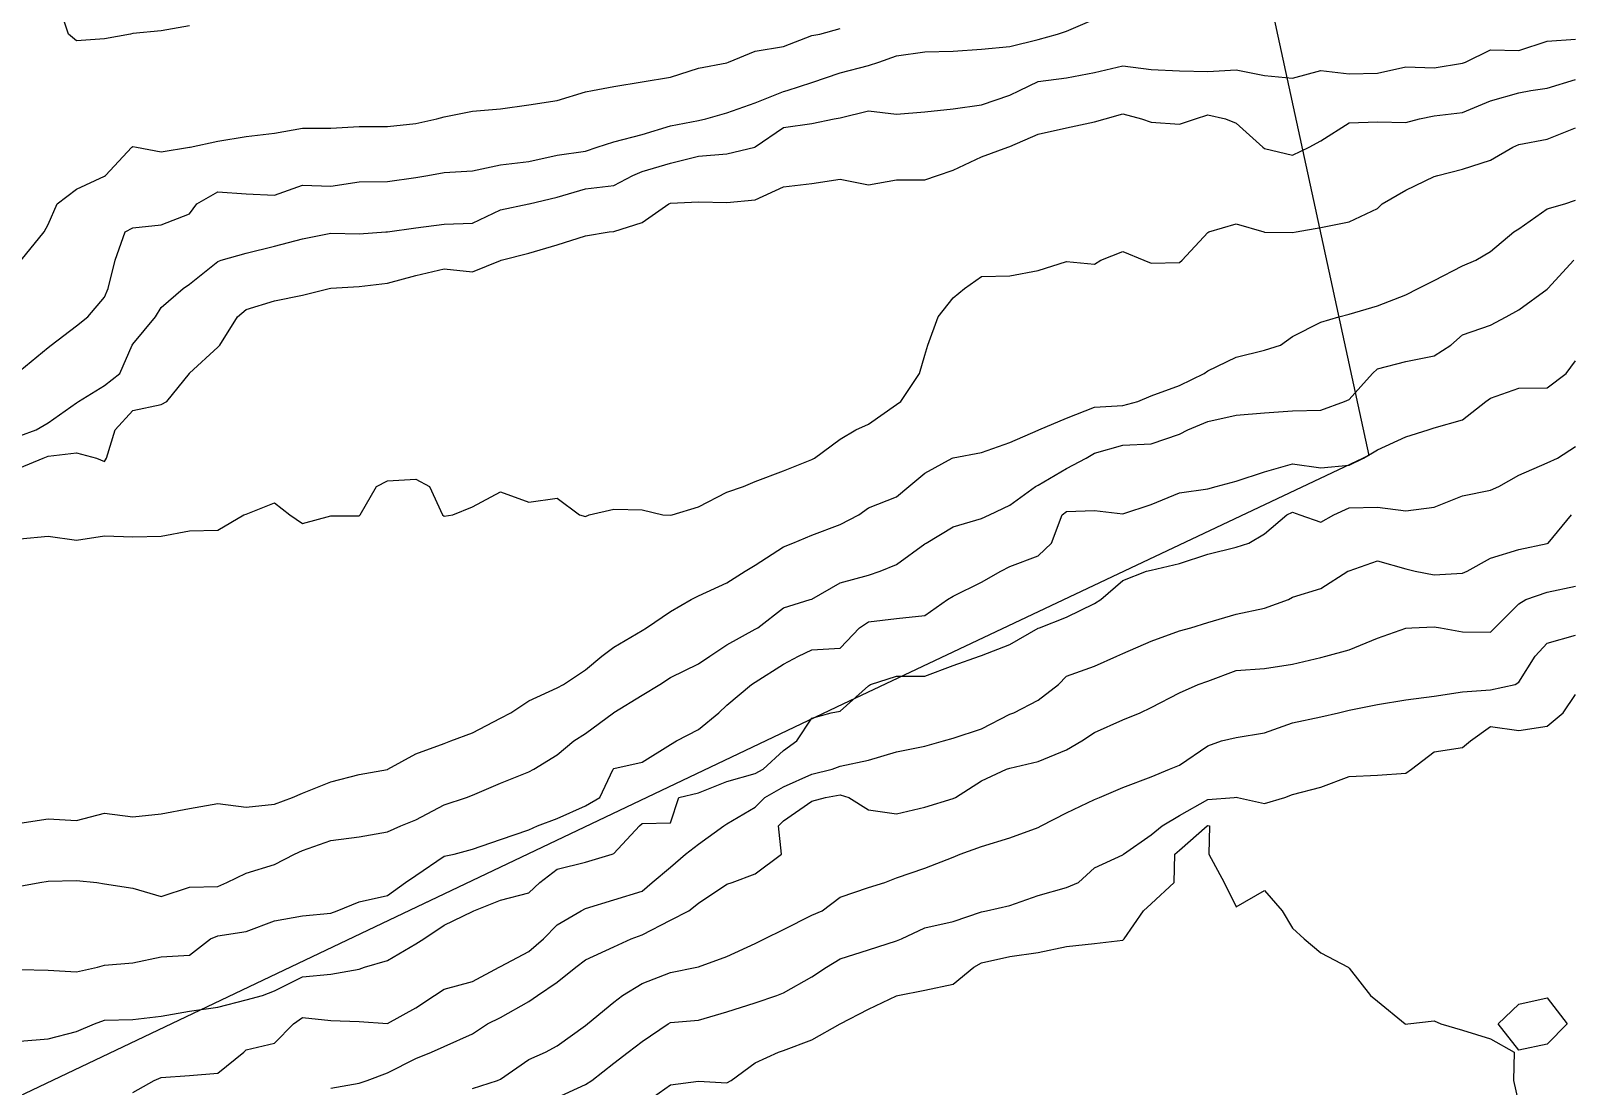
# Model space of a CAD drawing. Header units: metres. Extents: x 2681030 to 2681330, y 1246000 to 1246290.
# Drawn here: x 2681181.94 to 2681209.1, y 1246111.65 to 1246130.31 of the extents above; entities that cross this region are included whole.
import ezdxf

# ---------------------------------------------------------------- set-up
doc = ezdxf.new("R2010")
doc.units = ezdxf.units.M
doc.layers.add('BASIS_HOEHENLINIEN', color=8, linetype='Continuous')
doc.layers.add('BASIS_PARZELLE', color=7, linetype='Continuous')

msp = doc.modelspace()

# ---------------------------------------------------------------- linework, layer by layer
at = {"layer": 'BASIS_HOEHENLINIEN'}
for points in [[(2681183.71, 1246130.25, 433.5), (2681183.25, 1246130.167, 433.5), (2681182.75, 1246130.129, 433.5), (2681182.611, 1246130.25, 433.5), (2681182.446, 1246130.75, 433.5)], [(2681181.75, 1246124.297, 434), (2681182.25, 1246124.709, 434), (2681182.303, 1246124.75, 434), (2681182.75, 1246125.093, 434), (2681182.955, 1246125.25, 434), (2681183.25, 1246125.598, 434), (2681183.313, 1246125.75, 434), (2681183.435, 1246126.25, 434), (2681183.616, 1246126.75, 434), (2681183.75, 1246126.821, 434), (2681184.25, 1246126.874, 434), (2681184.75, 1246127.072, 434), (2681184.88, 1246127.25, 434), (2681185.25, 1246127.458, 434), (2681185.75, 1246127.427, 434), (2681186.25, 1246127.398, 434), (2681186.75, 1246127.578, 434), (2681187.25, 1246127.561, 434), (2681187.75, 1246127.634, 434), (2681188.25, 1246127.641, 434), (2681188.75, 1246127.712, 434), (2681188.966, 1246127.75, 434), (2681189.25, 1246127.803, 434), (2681189.75, 1246127.828, 434), (2681190.25, 1246127.936, 434), (2681190.75, 1246127.995, 434), (2681191.25, 1246128.106, 434), (2681191.75, 1246128.18, 434), (2681191.956, 1246128.25, 434), (2681192.25, 1246128.346, 434), (2681192.75, 1246128.472, 434), (2681193.25, 1246128.628, 434), (2681193.75, 1246128.719, 434), (2681193.875, 1246128.75, 434), (2681194.25, 1246128.859, 434), (2681194.75, 1246129.031, 434), (2681195.25, 1246129.236, 434), (2681195.315, 1246129.25, 434), (2681195.75, 1246129.392, 434), (2681196.25, 1246129.565, 434), (2681196.75, 1246129.691, 434), (2681196.937, 1246129.75, 434), (2681197.25, 1246129.864, 434), (2681197.75, 1246129.936, 434), (2681198.25, 1246129.944, 434), (2681198.75, 1246129.983, 434), (2681199.25, 1246130.029, 434), (2681199.75, 1246130.15, 434), (2681200.095, 1246130.25, 434), (2681200.25, 1246130.302, 434), (2681200.75, 1246130.515, 434)], [(2681181.773, 1246126.25, 433.5), (2681182.18, 1246126.75, 433.5), (2681182.25, 1246126.882, 433.5), (2681182.411, 1246127.25, 433.5), (2681182.75, 1246127.509, 433.5), (2681183.25, 1246127.735, 433.5), (2681183.266, 1246127.75, 433.5), (2681183.73, 1246128.25, 433.5), (2681183.75, 1246128.262, 433.5), (2681183.812, 1246128.25, 433.5), (2681184.25, 1246128.166, 433.5), (2681184.75, 1246128.248, 433.5), (2681184.76, 1246128.25, 433.5), (2681185.25, 1246128.358, 433.5), (2681185.75, 1246128.435, 433.5), (2681186.25, 1246128.497, 433.5), (2681186.75, 1246128.584, 433.5), (2681187.25, 1246128.588, 433.5), (2681187.75, 1246128.617, 433.5), (2681188.25, 1246128.617, 433.5), (2681188.75, 1246128.67, 433.5), (2681189.123, 1246128.75, 433.5), (2681189.25, 1246128.784, 433.5), (2681189.75, 1246128.888, 433.5), (2681190.25, 1246128.925, 433.5), (2681190.75, 1246129, 433.5), (2681191.25, 1246129.077, 433.5), (2681191.75, 1246129.226, 433.5), (2681191.877, 1246129.25, 433.5), (2681192.25, 1246129.321, 433.5), (2681192.75, 1246129.403, 433.5), (2681193.25, 1246129.484, 433.5), (2681193.75, 1246129.646, 433.5), (2681194.25, 1246129.738, 433.5), (2681194.278, 1246129.75, 433.5), (2681194.75, 1246129.948, 433.5), (2681195.25, 1246130.029, 433.5), (2681195.75, 1246130.226, 433.5), (2681195.893, 1246130.25, 433.5), (2681196.25, 1246130.345, 433.5)], [(2681184.75, 1246130.397, 433.5), (2681184.25, 1246130.306, 433.5), (2681183.75, 1246130.257, 433.5), (2681183.71, 1246130.25, 433.5)], [(2681181.75, 1246123.145, 434.5), (2681182.038, 1246123.25, 434.5), (2681182.25, 1246123.377, 434.5), (2681182.75, 1246123.727, 434.5), (2681182.786, 1246123.75, 434.5), (2681183.25, 1246124.033, 434.5), (2681183.517, 1246124.25, 434.5), (2681183.738, 1246124.75, 434.5), (2681183.75, 1246124.764, 434.5), (2681184.147, 1246125.25, 434.5), (2681184.25, 1246125.414, 434.5), (2681184.639, 1246125.75, 434.5), (2681184.75, 1246125.825, 434.5), (2681185.25, 1246126.229, 434.5), (2681185.312, 1246126.25, 434.5), (2681185.75, 1246126.377, 434.5), (2681186.25, 1246126.501, 434.5), (2681186.75, 1246126.629, 434.5), (2681187.25, 1246126.731, 434.5), (2681187.75, 1246126.719, 434.5), (2681188.218, 1246126.75, 434.5), (2681188.25, 1246126.752, 434.5), (2681188.75, 1246126.824, 434.5), (2681189.25, 1246126.888, 434.5), (2681189.75, 1246126.908, 434.5), (2681190.25, 1246127.139, 434.5), (2681190.75, 1246127.248, 434.5), (2681190.757, 1246127.25, 434.5), (2681191.25, 1246127.367, 434.5), (2681191.75, 1246127.513, 434.5), (2681192.25, 1246127.573, 434.5), (2681192.585, 1246127.75, 434.5), (2681192.75, 1246127.82, 434.5), (2681193.25, 1246127.969, 434.5), (2681193.75, 1246128.089, 434.5), (2681194.25, 1246128.134, 434.5), (2681194.741, 1246128.25, 434.5), (2681194.75, 1246128.253, 434.5), (2681195.25, 1246128.595, 434.5), (2681195.75, 1246128.665, 434.5), (2681196.144, 1246128.75, 434.5), (2681196.25, 1246128.767, 434.5), (2681196.75, 1246128.892, 434.5), (2681197.25, 1246128.83, 434.5), (2681197.75, 1246128.873, 434.5), (2681198.25, 1246128.926, 434.5), (2681198.75, 1246128.997, 434.5), (2681199.25, 1246129.166, 434.5), (2681199.42, 1246129.25, 434.5), (2681199.75, 1246129.409, 434.5), (2681200.25, 1246129.474, 434.5), (2681200.75, 1246129.569, 434.5), (2681201.25, 1246129.687, 434.5), (2681201.75, 1246129.62, 434.5), (2681202.25, 1246129.601, 434.5), (2681202.75, 1246129.589, 434.5), (2681203.25, 1246129.614, 434.5), (2681203.75, 1246129.519, 434.5), (2681204.25, 1246129.467, 434.5), (2681204.75, 1246129.602, 434.5), (2681205.25, 1246129.545, 434.5), (2681205.75, 1246129.555, 434.5), (2681206.25, 1246129.667, 434.5), (2681206.75, 1246129.649, 434.5), (2681207.25, 1246129.733, 434.5), (2681207.305, 1246129.75, 434.5), (2681207.75, 1246129.971, 434.5), (2681208.25, 1246129.961, 434.5), (2681208.75, 1246130.123, 434.5), (2681209.25, 1246130.16, 434.5)], [(2681181.75, 1246122.581, 435), (2681182.165, 1246122.75, 435), (2681182.25, 1246122.785, 435), (2681182.75, 1246122.843, 435), (2681183.106, 1246122.75, 435), (2681183.25, 1246122.692, 435), (2681183.284, 1246122.75, 435), (2681183.437, 1246123.25, 435), (2681183.75, 1246123.593, 435), (2681184.25, 1246123.701, 435), (2681184.35, 1246123.75, 435), (2681184.748, 1246124.25, 435), (2681184.75, 1246124.253, 435), (2681185.25, 1246124.714, 435), (2681185.287, 1246124.75, 435), (2681185.597, 1246125.25, 435), (2681185.75, 1246125.379, 435), (2681186.25, 1246125.535, 435), (2681186.75, 1246125.632, 435), (2681187.222, 1246125.75, 435), (2681187.25, 1246125.756, 435), (2681187.75, 1246125.785, 435), (2681188.25, 1246125.846, 435), (2681188.75, 1246125.979, 435), (2681189.25, 1246126.099, 435), (2681189.75, 1246126.046, 435), (2681190.25, 1246126.246, 435), (2681190.26, 1246126.25, 435), (2681190.75, 1246126.378, 435), (2681191.25, 1246126.523, 435), (2681191.75, 1246126.683, 435), (2681192.169, 1246126.75, 435), (2681192.25, 1246126.757, 435), (2681192.75, 1246126.918, 435), (2681193.221, 1246127.25, 435), (2681193.25, 1246127.262, 435), (2681193.75, 1246127.284, 435), (2681194.25, 1246127.272, 435), (2681194.75, 1246127.32, 435), (2681195.25, 1246127.549, 435), (2681195.75, 1246127.606, 435), (2681196.25, 1246127.681, 435), (2681196.75, 1246127.584, 435), (2681197.25, 1246127.671, 435), (2681197.75, 1246127.672, 435), (2681197.974, 1246127.75, 435), (2681198.25, 1246127.845, 435), (2681198.75, 1246128.081, 435), (2681199.216, 1246128.25, 435), (2681199.25, 1246128.261, 435), (2681199.75, 1246128.48, 435), (2681200.25, 1246128.59, 435), (2681200.75, 1246128.697, 435), (2681200.935, 1246128.75, 435), (2681201.25, 1246128.837, 435), (2681201.581, 1246128.75, 435), (2681201.75, 1246128.692, 435), (2681202.25, 1246128.655, 435), (2681202.531, 1246128.75, 435), (2681202.75, 1246128.822, 435), (2681203.064, 1246128.75, 435), (2681203.25, 1246128.676, 435), (2681203.723, 1246128.25, 435), (2681203.75, 1246128.225, 435), (2681204.25, 1246128.107, 435), (2681204.544, 1246128.25, 435), (2681204.75, 1246128.364, 435), (2681205.25, 1246128.682, 435), (2681205.75, 1246128.7, 435), (2681206.25, 1246128.684, 435), (2681206.493, 1246128.75, 435), (2681206.75, 1246128.802, 435), (2681207.25, 1246128.865, 435), (2681207.75, 1246129.069, 435), (2681208.25, 1246129.211, 435), (2681208.463, 1246129.25, 435), (2681208.75, 1246129.295, 435), (2681209.25, 1246129.443, 435)], [(2681181.75, 1246121.324, 435.5), (2681182.25, 1246121.372, 435.5), (2681182.75, 1246121.298, 435.5), (2681183.25, 1246121.376, 435.5), (2681183.75, 1246121.359, 435.5), (2681184.25, 1246121.371, 435.5), (2681184.75, 1246121.468, 435.5), (2681185.25, 1246121.475, 435.5), (2681185.712, 1246121.75, 435.5), (2681185.75, 1246121.762, 435.5), (2681186.25, 1246121.962, 435.5), (2681186.523, 1246121.75, 435.5), (2681186.75, 1246121.598, 435.5), (2681187.25, 1246121.731, 435.5), (2681187.75, 1246121.733, 435.5), (2681187.765, 1246121.75, 435.5), (2681188.058, 1246122.25, 435.5), (2681188.25, 1246122.35, 435.5), (2681188.75, 1246122.381, 435.5), (2681188.99, 1246122.25, 435.5), (2681189.222, 1246121.75, 435.5), (2681189.25, 1246121.728, 435.5), (2681189.407, 1246121.75, 435.5), (2681189.75, 1246121.888, 435.5), (2681190.25, 1246122.153, 435.5), (2681190.75, 1246121.971, 435.5), (2681191.25, 1246122.042, 435.5), (2681191.643, 1246121.75, 435.5), (2681191.75, 1246121.718, 435.5), (2681191.815, 1246121.75, 435.5), (2681192.25, 1246121.851, 435.5), (2681192.75, 1246121.835, 435.5), (2681193.12, 1246121.75, 435.5), (2681193.25, 1246121.744, 435.5), (2681193.28, 1246121.75, 435.5), (2681193.75, 1246121.892, 435.5), (2681194.25, 1246122.148, 435.5), (2681194.545, 1246122.25, 435.5), (2681194.75, 1246122.337, 435.5), (2681195.25, 1246122.526, 435.5), (2681195.75, 1246122.728, 435.5), (2681195.801, 1246122.75, 435.5), (2681196.25, 1246123.086, 435.5), (2681196.526, 1246123.25, 435.5), (2681196.75, 1246123.351, 435.5), (2681197.25, 1246123.702, 435.5), (2681197.324, 1246123.75, 435.5), (2681197.656, 1246124.25, 435.5), (2681197.75, 1246124.574, 435.5), (2681197.801, 1246124.75, 435.5), (2681197.987, 1246125.25, 435.5), (2681198.25, 1246125.583, 435.5), (2681198.448, 1246125.75, 435.5), (2681198.75, 1246125.961, 435.5), (2681199.25, 1246125.976, 435.5), (2681199.75, 1246126.067, 435.5), (2681200.25, 1246126.227, 435.5), (2681200.75, 1246126.18, 435.5), (2681200.862, 1246126.25, 435.5), (2681201.25, 1246126.405, 435.5), (2681201.619, 1246126.25, 435.5), (2681201.75, 1246126.196, 435.5), (2681202.25, 1246126.21, 435.5), (2681202.295, 1246126.25, 435.5), (2681202.75, 1246126.741, 435.5), (2681202.767, 1246126.75, 435.5), (2681203.25, 1246126.891, 435.5), (2681203.742, 1246126.75, 435.5), (2681203.75, 1246126.747, 435.5), (2681204.25, 1246126.743, 435.5), (2681204.311, 1246126.75, 435.5), (2681204.75, 1246126.83, 435.5), (2681205.25, 1246126.928, 435.5), (2681205.75, 1246127.167, 435.5), (2681205.831, 1246127.25, 435.5), (2681206.25, 1246127.49, 435.5), (2681206.75, 1246127.733, 435.5), (2681206.816, 1246127.75, 435.5), (2681207.25, 1246127.859, 435.5), (2681207.75, 1246128.022, 435.5), (2681208.141, 1246128.25, 435.5), (2681208.25, 1246128.296, 435.5), (2681208.75, 1246128.39, 435.5), (2681209.25, 1246128.59, 435.5)], [(2681181.75, 1246116.3, 436), (2681182.25, 1246116.371, 436), (2681182.75, 1246116.346, 436), (2681183.25, 1246116.476, 436), (2681183.75, 1246116.412, 436), (2681184.25, 1246116.46, 436), (2681184.75, 1246116.558, 436), (2681185.25, 1246116.643, 436), (2681185.75, 1246116.581, 436), (2681186.25, 1246116.631, 436), (2681186.569, 1246116.75, 436), (2681186.75, 1246116.83, 436), (2681187.25, 1246117.026, 436), (2681187.75, 1246117.157, 436), (2681188.25, 1246117.246, 436), (2681188.258, 1246117.25, 436), (2681188.75, 1246117.524, 436), (2681189.25, 1246117.704, 436), (2681189.369, 1246117.75, 436), (2681189.75, 1246117.897, 436), (2681190.25, 1246118.153, 436), (2681190.433, 1246118.25, 436), (2681190.75, 1246118.46, 436), (2681191.25, 1246118.688, 436), (2681191.359, 1246118.75, 436), (2681191.75, 1246119.006, 436), (2681192.042, 1246119.25, 436), (2681192.25, 1246119.411, 436), (2681192.75, 1246119.705, 436), (2681192.828, 1246119.75, 436), (2681193.25, 1246120.037, 436), (2681193.621, 1246120.25, 436), (2681193.75, 1246120.315, 436), (2681194.25, 1246120.546, 436), (2681194.571, 1246120.75, 436), (2681194.75, 1246120.861, 436), (2681195.25, 1246121.181, 436), (2681195.414, 1246121.25, 436), (2681195.75, 1246121.387, 436), (2681196.25, 1246121.575, 436), (2681196.58, 1246121.75, 436), (2681196.75, 1246121.871, 436), (2681197.25, 1246122.065, 436), (2681197.465, 1246122.25, 436), (2681197.75, 1246122.488, 436), (2681198.234, 1246122.75, 436), (2681198.25, 1246122.759, 436), (2681198.75, 1246122.852, 436), (2681199.25, 1246123.025, 436), (2681199.75, 1246123.245, 436), (2681199.762, 1246123.25, 436), (2681200.25, 1246123.46, 436), (2681200.75, 1246123.654, 436), (2681201.25, 1246123.682, 436), (2681201.514, 1246123.75, 436), (2681201.75, 1246123.853, 436), (2681202.25, 1246124.036, 436), (2681202.686, 1246124.25, 436), (2681202.75, 1246124.292, 436), (2681203.25, 1246124.538, 436), (2681203.75, 1246124.66, 436), (2681204.035, 1246124.75, 436), (2681204.25, 1246124.901, 436), (2681204.75, 1246125.158, 436), (2681205.066, 1246125.25, 436), (2681205.25, 1246125.294, 436), (2681205.75, 1246125.442, 436), (2681206.25, 1246125.636, 436), (2681206.47, 1246125.75, 436), (2681206.75, 1246125.894, 436), (2681207.25, 1246126.154, 436), (2681207.491, 1246126.25, 436), (2681207.75, 1246126.402, 436), (2681208.162, 1246126.75, 436), (2681208.25, 1246126.806, 436), (2681208.75, 1246127.158, 436), (2681209.063, 1246127.25, 436), (2681209.25, 1246127.314, 436)], [(2681181.75, 1246115.183, 436.5), (2681182.105, 1246115.25, 436.5), (2681182.25, 1246115.27, 436.5), (2681182.75, 1246115.286, 436.5), (2681183.114, 1246115.25, 436.5), (2681183.25, 1246115.226, 436.5), (2681183.75, 1246115.149, 436.5), (2681184.25, 1246115.001, 436.5), (2681184.75, 1246115.166, 436.5), (2681185.25, 1246115.176, 436.5), (2681185.41, 1246115.25, 436.5), (2681185.75, 1246115.415, 436.5), (2681186.25, 1246115.567, 436.5), (2681186.608, 1246115.75, 436.5), (2681186.75, 1246115.811, 436.5), (2681187.25, 1246115.991, 436.5), (2681187.75, 1246116.054, 436.5), (2681188.25, 1246116.145, 436.5), (2681188.488, 1246116.25, 436.5), (2681188.75, 1246116.357, 436.5), (2681189.25, 1246116.619, 436.5), (2681189.645, 1246116.75, 436.5), (2681189.75, 1246116.793, 436.5), (2681190.25, 1246117.007, 436.5), (2681190.75, 1246117.207, 436.5), (2681190.839, 1246117.25, 436.5), (2681191.25, 1246117.505, 436.5), (2681191.542, 1246117.75, 436.5), (2681191.75, 1246117.884, 436.5), (2681192.243, 1246118.25, 436.5), (2681192.25, 1246118.256, 436.5), (2681192.75, 1246118.558, 436.5), (2681193.063, 1246118.75, 436.5), (2681193.25, 1246118.875, 436.5), (2681193.75, 1246119.116, 436.5), (2681193.948, 1246119.25, 436.5), (2681194.25, 1246119.45, 436.5), (2681194.75, 1246119.727, 436.5), (2681194.796, 1246119.75, 436.5), (2681195.25, 1246120.106, 436.5), (2681195.72, 1246120.25, 436.5), (2681195.75, 1246120.257, 436.5), (2681196.25, 1246120.547, 436.5), (2681196.75, 1246120.682, 436.5), (2681196.957, 1246120.75, 436.5), (2681197.25, 1246120.868, 436.5), (2681197.75, 1246121.236, 436.5), (2681197.771, 1246121.25, 436.5), (2681198.25, 1246121.534, 436.5), (2681198.75, 1246121.682, 436.5), (2681198.889, 1246121.75, 436.5), (2681199.25, 1246121.922, 436.5), (2681199.707, 1246122.25, 436.5), (2681199.75, 1246122.275, 436.5), (2681200.25, 1246122.57, 436.5), (2681200.603, 1246122.75, 436.5), (2681200.75, 1246122.837, 436.5), (2681201.25, 1246122.981, 436.5), (2681201.75, 1246123.006, 436.5), (2681202.25, 1246123.173, 436.5), (2681202.399, 1246123.25, 436.5), (2681202.75, 1246123.4, 436.5), (2681203.25, 1246123.511, 436.5), (2681203.75, 1246123.551, 436.5), (2681204.25, 1246123.589, 436.5), (2681204.75, 1246123.599, 436.5), (2681205.165, 1246123.75, 436.5), (2681205.25, 1246123.787, 436.5), (2681205.663, 1246124.25, 436.5), (2681205.75, 1246124.331, 436.5), (2681206.25, 1246124.458, 436.5), (2681206.75, 1246124.559, 436.5), (2681207.047, 1246124.75, 436.5), (2681207.25, 1246124.929, 436.5), (2681207.75, 1246125.104, 436.5), (2681208.027, 1246125.25, 436.5), (2681208.25, 1246125.375, 436.5), (2681208.75, 1246125.737, 436.5), (2681208.763, 1246125.75, 436.5), (2681209.223, 1246126.25, 436.5)], [(2681181.75, 1246113.708, 437), (2681182.25, 1246113.701, 437), (2681182.75, 1246113.669, 437), (2681183.123, 1246113.75, 437), (2681183.25, 1246113.786, 437), (2681183.75, 1246113.83, 437), (2681184.25, 1246113.936, 437), (2681184.75, 1246113.964, 437), (2681185.123, 1246114.25, 437), (2681185.25, 1246114.305, 437), (2681185.75, 1246114.381, 437), (2681186.25, 1246114.568, 437), (2681186.75, 1246114.659, 437), (2681187.25, 1246114.708, 437), (2681187.363, 1246114.75, 437), (2681187.75, 1246114.905, 437), (2681188.25, 1246115.02, 437), (2681188.568, 1246115.25, 437), (2681188.75, 1246115.372, 437), (2681189.25, 1246115.714, 437), (2681189.426, 1246115.75, 437), (2681189.75, 1246115.835, 437), (2681190.25, 1246116.01, 437), (2681190.75, 1246116.181, 437), (2681190.9, 1246116.25, 437), (2681191.25, 1246116.381, 437), (2681191.75, 1246116.602, 437), (2681192.003, 1246116.75, 437), (2681192.237, 1246117.25, 437), (2681192.25, 1246117.263, 437), (2681192.75, 1246117.377, 437), (2681193.25, 1246117.688, 437), (2681193.356, 1246117.75, 437), (2681193.75, 1246117.951, 437), (2681194.109, 1246118.25, 437), (2681194.25, 1246118.383, 437), (2681194.682, 1246118.75, 437), (2681194.75, 1246118.788, 437), (2681195.25, 1246119.11, 437), (2681195.517, 1246119.25, 437), (2681195.75, 1246119.363, 437), (2681196.25, 1246119.39, 437), (2681196.593, 1246119.75, 437), (2681196.75, 1246119.856, 437), (2681197.25, 1246119.916, 437), (2681197.75, 1246119.97, 437), (2681198.152, 1246120.25, 437), (2681198.25, 1246120.309, 437), (2681198.75, 1246120.56, 437), (2681199.095, 1246120.75, 437), (2681199.25, 1246120.836, 437), (2681199.75, 1246121.025, 437), (2681199.985, 1246121.25, 437), (2681200.176, 1246121.75, 437), (2681200.25, 1246121.81, 437), (2681200.75, 1246121.826, 437), (2681201.25, 1246121.766, 437), (2681201.75, 1246121.932, 437), (2681202.25, 1246122.136, 437), (2681202.75, 1246122.209, 437), (2681202.901, 1246122.25, 437), (2681203.25, 1246122.341, 437), (2681203.75, 1246122.507, 437), (2681204.25, 1246122.651, 437), (2681204.75, 1246122.582, 437), (2681205.25, 1246122.629, 437), (2681205.501, 1246122.75, 437), (2681205.75, 1246122.895, 437), (2681206.25, 1246123.129, 437), (2681206.644, 1246123.25, 437), (2681206.75, 1246123.284, 437), (2681207.25, 1246123.43, 437), (2681207.663, 1246123.75, 437), (2681207.75, 1246123.814, 437), (2681208.25, 1246123.991, 437), (2681208.75, 1246123.997, 437), (2681209.087, 1246124.25, 437), (2681209.25, 1246124.471, 437)], [(2681181.75, 1246112.445, 437.5), (2681182.25, 1246112.484, 437.5), (2681182.75, 1246112.616, 437.5), (2681183.073, 1246112.75, 437.5), (2681183.25, 1246112.816, 437.5), (2681183.75, 1246112.824, 437.5), (2681184.25, 1246112.882, 437.5), (2681184.75, 1246112.976, 437.5), (2681185.25, 1246113.043, 437.5), (2681185.75, 1246113.176, 437.5), (2681186.041, 1246113.25, 437.5), (2681186.25, 1246113.33, 437.5), (2681186.75, 1246113.583, 437.5), (2681187.25, 1246113.625, 437.5), (2681187.75, 1246113.718, 437.5), (2681187.846, 1246113.75, 437.5), (2681188.25, 1246113.867, 437.5), (2681188.75, 1246114.164, 437.5), (2681188.894, 1246114.25, 437.5), (2681189.25, 1246114.495, 437.5), (2681189.75, 1246114.735, 437.5), (2681189.777, 1246114.75, 437.5), (2681190.25, 1246114.933, 437.5), (2681190.75, 1246115.066, 437.5), (2681190.942, 1246115.25, 437.5), (2681191.25, 1246115.486, 437.5), (2681191.75, 1246115.607, 437.5), (2681192.222, 1246115.75, 437.5), (2681192.25, 1246115.761, 437.5), (2681192.705, 1246116.25, 437.5), (2681192.75, 1246116.29, 437.5), (2681193.25, 1246116.305, 437.5), (2681193.4, 1246116.75, 437.5), (2681193.75, 1246116.836, 437.5), (2681194.25, 1246117.032, 437.5), (2681194.75, 1246117.173, 437.5), (2681194.89, 1246117.25, 437.5), (2681195.25, 1246117.582, 437.5), (2681195.486, 1246117.75, 437.5), (2681195.75, 1246118.154, 437.5), (2681196.092, 1246118.25, 437.5), (2681196.25, 1246118.279, 437.5), (2681196.75, 1246118.728, 437.5), (2681196.79, 1246118.75, 437.5), (2681197.25, 1246118.896, 437.5), (2681197.75, 1246118.898, 437.5), (2681198.25, 1246119.084, 437.5), (2681198.717, 1246119.25, 437.5), (2681198.75, 1246119.263, 437.5), (2681199.25, 1246119.454, 437.5), (2681199.75, 1246119.742, 437.5), (2681199.778, 1246119.75, 437.5), (2681200.25, 1246119.937, 437.5), (2681200.75, 1246120.179, 437.5), (2681200.858, 1246120.25, 437.5), (2681201.25, 1246120.586, 437.5), (2681201.667, 1246120.75, 437.5), (2681201.75, 1246120.768, 437.5), (2681202.25, 1246120.891, 437.5), (2681202.75, 1246121.051, 437.5), (2681203.25, 1246121.175, 437.5), (2681203.475, 1246121.25, 437.5), (2681203.75, 1246121.411, 437.5), (2681204.147, 1246121.75, 437.5), (2681204.25, 1246121.795, 437.5), (2681204.379, 1246121.75, 437.5), (2681204.75, 1246121.617, 437.5), (2681204.977, 1246121.75, 437.5), (2681205.25, 1246121.874, 437.5), (2681205.75, 1246121.887, 437.5), (2681206.25, 1246121.82, 437.5), (2681206.75, 1246121.882, 437.5), (2681207.25, 1246122.084, 437.5), (2681207.75, 1246122.185, 437.5), (2681207.895, 1246122.25, 437.5), (2681208.25, 1246122.451, 437.5), (2681208.75, 1246122.666, 437.5), (2681208.934, 1246122.75, 437.5), (2681209.25, 1246122.959, 437.5)], [(2681183.75, 1246111.536, 438), (2681184.124, 1246111.75, 438), (2681184.25, 1246111.8, 438), (2681184.75, 1246111.835, 438), (2681185.25, 1246111.878, 438), (2681185.708, 1246112.25, 438), (2681185.75, 1246112.288, 438), (2681186.25, 1246112.405, 438), (2681186.586, 1246112.75, 438), (2681186.75, 1246112.859, 438), (2681187.25, 1246112.808, 438), (2681187.75, 1246112.79, 438), (2681188.25, 1246112.756, 438), (2681188.75, 1246113.034, 438), (2681189.08, 1246113.25, 438), (2681189.25, 1246113.362, 438), (2681189.75, 1246113.495, 438), (2681190.227, 1246113.75, 438), (2681190.25, 1246113.765, 438), (2681190.75, 1246114.027, 438), (2681191.006, 1246114.25, 438), (2681191.25, 1246114.502, 438), (2681191.675, 1246114.75, 438), (2681191.75, 1246114.79, 438), (2681192.25, 1246114.94, 438), (2681192.75, 1246115.092, 438), (2681192.928, 1246115.25, 438), (2681193.25, 1246115.522, 438), (2681193.518, 1246115.75, 438), (2681193.75, 1246115.928, 438), (2681194.198, 1246116.25, 438), (2681194.25, 1246116.287, 438), (2681194.75, 1246116.578, 438), (2681194.921, 1246116.75, 438), (2681195.25, 1246116.941, 438), (2681195.75, 1246117.164, 438), (2681196.108, 1246117.25, 438), (2681196.25, 1246117.306, 438), (2681196.75, 1246117.41, 438), (2681197.25, 1246117.561, 438), (2681197.75, 1246117.659, 438), (2681198.079, 1246117.75, 438), (2681198.25, 1246117.802, 438), (2681198.75, 1246117.965, 438), (2681199.25, 1246118.222, 438), (2681199.32, 1246118.25, 438), (2681199.75, 1246118.474, 438), (2681200.11, 1246118.75, 438), (2681200.25, 1246118.898, 438), (2681200.75, 1246119.073, 438), (2681201.14, 1246119.25, 438), (2681201.25, 1246119.299, 438), (2681201.75, 1246119.514, 438), (2681202.25, 1246119.697, 438), (2681202.452, 1246119.75, 438), (2681202.75, 1246119.844, 438), (2681203.25, 1246119.991, 438), (2681203.75, 1246120.096, 438), (2681204.175, 1246120.25, 438), (2681204.25, 1246120.291, 438), (2681204.75, 1246120.444, 438), (2681205.223, 1246120.75, 438), (2681205.25, 1246120.761, 438), (2681205.75, 1246120.936, 438), (2681206.25, 1246120.796, 438), (2681206.418, 1246120.75, 438), (2681206.75, 1246120.687, 438), (2681207.25, 1246120.72, 438), (2681207.338, 1246120.75, 438), (2681207.75, 1246120.98, 438), (2681208.25, 1246121.133, 438), (2681208.75, 1246121.24, 438), (2681208.766, 1246121.25, 438), (2681209.181, 1246121.75, 438)], [(2681187.25, 1246111.612, 438.5), (2681187.75, 1246111.702, 438.5), (2681187.891, 1246111.75, 438.5), (2681188.25, 1246111.884, 438.5), (2681188.75, 1246112.135, 438.5), (2681189.028, 1246112.25, 438.5), (2681189.25, 1246112.349, 438.5), (2681189.75, 1246112.574, 438.5), (2681190.018, 1246112.75, 438.5), (2681190.25, 1246112.864, 438.5), (2681190.75, 1246113.147, 438.5), (2681190.899, 1246113.25, 438.5), (2681191.25, 1246113.486, 438.5), (2681191.577, 1246113.75, 438.5), (2681191.75, 1246113.882, 438.5), (2681192.25, 1246114.111, 438.5), (2681192.558, 1246114.25, 438.5), (2681192.75, 1246114.324, 438.5), (2681193.25, 1246114.581, 438.5), (2681193.576, 1246114.75, 438.5), (2681193.75, 1246114.881, 438.5), (2681194.25, 1246115.218, 438.5), (2681194.344, 1246115.25, 438.5), (2681194.75, 1246115.401, 438.5), (2681195.217, 1246115.75, 438.5), (2681195.161, 1246116.25, 438.5), (2681195.25, 1246116.339, 438.5), (2681195.75, 1246116.686, 438.5), (2681195.993, 1246116.75, 438.5), (2681196.25, 1246116.801, 438.5), (2681196.405, 1246116.75, 438.5), (2681196.75, 1246116.534, 438.5), (2681197.25, 1246116.464, 438.5), (2681197.75, 1246116.583, 438.5), (2681198.25, 1246116.731, 438.5), (2681198.293, 1246116.75, 438.5), (2681198.75, 1246117.044, 438.5), (2681199.194, 1246117.25, 438.5), (2681199.25, 1246117.267, 438.5), (2681199.75, 1246117.388, 438.5), (2681200.25, 1246117.596, 438.5), (2681200.522, 1246117.75, 438.5), (2681200.75, 1246117.899, 438.5), (2681201.25, 1246118.125, 438.5), (2681201.557, 1246118.25, 438.5), (2681201.75, 1246118.345, 438.5), (2681202.25, 1246118.602, 438.5), (2681202.579, 1246118.75, 438.5), (2681202.75, 1246118.809, 438.5), (2681203.25, 1246118.997, 438.5), (2681203.75, 1246119.032, 438.5), (2681204.25, 1246119.108, 438.5), (2681204.75, 1246119.224, 438.5), (2681204.835, 1246119.25, 438.5), (2681205.25, 1246119.36, 438.5), (2681205.75, 1246119.57, 438.5), (2681206.25, 1246119.743, 438.5), (2681206.355, 1246119.75, 438.5), (2681206.75, 1246119.771, 438.5), (2681206.864, 1246119.75, 438.5), (2681207.25, 1246119.679, 438.5), (2681207.75, 1246119.677, 438.5), (2681207.823, 1246119.75, 438.5), (2681208.25, 1246120.174, 438.5), (2681208.373, 1246120.25, 438.5), (2681208.75, 1246120.381, 438.5), (2681209.25, 1246120.486, 438.5)], [(2681189.75, 1246111.605, 439), (2681190.195, 1246111.75, 439), (2681190.25, 1246111.773, 439), (2681190.75, 1246112.117, 439), (2681191.042, 1246112.25, 439), (2681191.25, 1246112.359, 439), (2681191.75, 1246112.72, 439), (2681191.787, 1246112.75, 439), (2681192.25, 1246113.131, 439), (2681192.406, 1246113.25, 439), (2681192.75, 1246113.46, 439), (2681193.25, 1246113.656, 439), (2681193.721, 1246113.75, 439), (2681193.75, 1246113.758, 439), (2681194.25, 1246113.942, 439), (2681194.75, 1246114.168, 439), (2681194.916, 1246114.25, 439), (2681195.25, 1246114.416, 439), (2681195.75, 1246114.672, 439), (2681195.935, 1246114.75, 439), (2681196.25, 1246114.99, 439), (2681196.75, 1246115.159, 439), (2681197.042, 1246115.25, 439), (2681197.25, 1246115.333, 439), (2681197.75, 1246115.504, 439), (2681198.25, 1246115.694, 439), (2681198.373, 1246115.75, 439), (2681198.75, 1246115.883, 439), (2681199.25, 1246116.035, 439), (2681199.75, 1246116.221, 439), (2681199.807, 1246116.25, 439), (2681200.25, 1246116.478, 439), (2681200.75, 1246116.714, 439), (2681200.835, 1246116.75, 439), (2681201.25, 1246116.929, 439), (2681201.75, 1246117.119, 439), (2681202.073, 1246117.25, 439), (2681202.25, 1246117.324, 439), (2681202.75, 1246117.662, 439), (2681202.995, 1246117.75, 439), (2681203.25, 1246117.814, 439), (2681203.75, 1246117.895, 439), (2681204.25, 1246118.073, 439), (2681204.75, 1246118.176, 439), (2681205.062, 1246118.25, 439), (2681205.25, 1246118.294, 439), (2681205.75, 1246118.398, 439), (2681206.25, 1246118.479, 439), (2681206.75, 1246118.545, 439), (2681207.25, 1246118.619, 439), (2681207.75, 1246118.656, 439), (2681208.181, 1246118.75, 439), (2681208.25, 1246118.792, 439), (2681208.535, 1246119.25, 439), (2681208.75, 1246119.477, 439), (2681209.25, 1246119.62, 439)], [(2681191.25, 1246111.449, 439.5), (2681191.75, 1246111.677, 439.5), (2681191.862, 1246111.75, 439.5), (2681192.25, 1246112.051, 439.5), (2681192.506, 1246112.25, 439.5), (2681192.75, 1246112.439, 439.5), (2681193.21, 1246112.75, 439.5), (2681193.25, 1246112.775, 439.5), (2681193.75, 1246112.816, 439.5), (2681194.25, 1246112.962, 439.5), (2681194.75, 1246113.118, 439.5), (2681195.132, 1246113.25, 439.5), (2681195.25, 1246113.296, 439.5), (2681195.75, 1246113.579, 439.5), (2681196.009, 1246113.75, 439.5), (2681196.25, 1246113.898, 439.5), (2681196.75, 1246114.06, 439.5), (2681197.25, 1246114.214, 439.5), (2681197.336, 1246114.25, 439.5), (2681197.75, 1246114.448, 439.5), (2681198.25, 1246114.559, 439.5), (2681198.75, 1246114.731, 439.5), (2681198.836, 1246114.75, 439.5), (2681199.25, 1246114.843, 439.5), (2681199.75, 1246115.017, 439.5), (2681200.25, 1246115.16, 439.5), (2681200.466, 1246115.25, 439.5), (2681200.75, 1246115.507, 439.5), (2681201.25, 1246115.739, 439.5), (2681201.262, 1246115.75, 439.5), (2681201.75, 1246116.088, 439.5), (2681201.943, 1246116.25, 439.5), (2681202.25, 1246116.435, 439.5), (2681202.75, 1246116.717, 439.5), (2681203.215, 1246116.75, 439.5), (2681203.25, 1246116.755, 439.5), (2681203.273, 1246116.75, 439.5), (2681203.75, 1246116.643, 439.5), (2681204.112, 1246116.75, 439.5), (2681204.25, 1246116.802, 439.5), (2681204.75, 1246116.934, 439.5), (2681205.25, 1246117.124, 439.5), (2681205.75, 1246117.146, 439.5), (2681206.25, 1246117.182, 439.5), (2681206.35, 1246117.25, 439.5), (2681206.75, 1246117.558, 439.5), (2681207.25, 1246117.633, 439.5), (2681207.394, 1246117.75, 439.5), (2681207.75, 1246118.008, 439.5), (2681208.25, 1246117.933, 439.5), (2681208.75, 1246118.012, 439.5), (2681209.034, 1246118.25, 439.5), (2681209.25, 1246118.572, 439.5)], [(2681192.75, 1246111.32, 440), (2681193.25, 1246111.669, 440), (2681193.75, 1246111.735, 440), (2681194.25, 1246111.706, 440), (2681194.325, 1246111.75, 440), (2681194.75, 1246112.059, 440), (2681195.164, 1246112.25, 440), (2681195.25, 1246112.279, 440), (2681195.75, 1246112.465, 440), (2681196.25, 1246112.748, 440), (2681196.253, 1246112.75, 440), (2681196.75, 1246113.008, 440), (2681197.25, 1246113.243, 440), (2681197.273, 1246113.25, 440), (2681197.75, 1246113.346, 440), (2681198.25, 1246113.45, 440), (2681198.614, 1246113.75, 440), (2681198.75, 1246113.825, 440), (2681199.25, 1246113.937, 440), (2681199.75, 1246114.009, 440), (2681200.25, 1246114.117, 440), (2681200.75, 1246114.171, 440), (2681201.25, 1246114.229, 440), (2681201.275, 1246114.25, 440), (2681201.611, 1246114.75, 440), (2681201.75, 1246114.872, 440), (2681202.154, 1246115.25, 440), (2681202.169, 1246115.75, 440), (2681202.25, 1246115.82, 440), (2681202.737, 1246116.25, 440), (2681202.75, 1246116.258, 440), (2681202.781, 1246116.25, 440), (2681202.766, 1246115.75, 440), (2681203.037, 1246115.25, 440), (2681203.25, 1246114.819, 440), (2681203.75, 1246115.107, 440), (2681204.064, 1246114.75, 440), (2681204.25, 1246114.439, 440), (2681204.455, 1246114.25, 440), (2681204.75, 1246114.003, 440), (2681205.231, 1246113.75, 440), (2681205.25, 1246113.735, 440), (2681205.629, 1246113.25, 440), (2681205.75, 1246113.152, 440), (2681206.239, 1246112.75, 440), (2681206.25, 1246112.746, 440), (2681206.288, 1246112.75, 440), (2681206.75, 1246112.801, 440), (2681206.871, 1246112.75, 440), (2681207.25, 1246112.639, 440), (2681207.75, 1246112.482, 440), (2681208.165, 1246112.25, 440), (2681208.154, 1246111.75, 440), (2681208.25, 1246111.327, 440)], [(2681209.104, 1246112.75, 440), (2681208.75, 1246112.389, 440), (2681208.25, 1246112.281, 440), (2681207.885, 1246112.75, 440), (2681208.25, 1246113.098, 440), (2681208.75, 1246113.21, 440), (2681209.104, 1246112.75, 440)]]:
    msp.add_polyline3d(points, dxfattribs=at)
at = {"layer": 'BASIS_PARZELLE'}
msp.add_lwpolyline([(2681139.3, 1246159.3), (2681140.3, 1246159.5), (2681141.2, 1246159.6), (2681142.1, 1246159.8), (2681143, 1246159.9), (2681143.9, 1246160.1), (2681144.8, 1246160.2), (2681145.7, 1246160.4), (2681146.6, 1246160.6), (2681147.5, 1246160.8), (2681148.4, 1246161), (2681189.2, 1246169.9), (2681195.1, 1246171.2), (2681205.6, 1246122.8), (2681196.3, 1246118.4), (2681181.6, 1246111.4), (2681166.7, 1246104.4), (2681152.7, 1246097.8), (2681139.3, 1246159.3)], close=True, dxfattribs=at)

doc.saveas('drawing.dxf')
